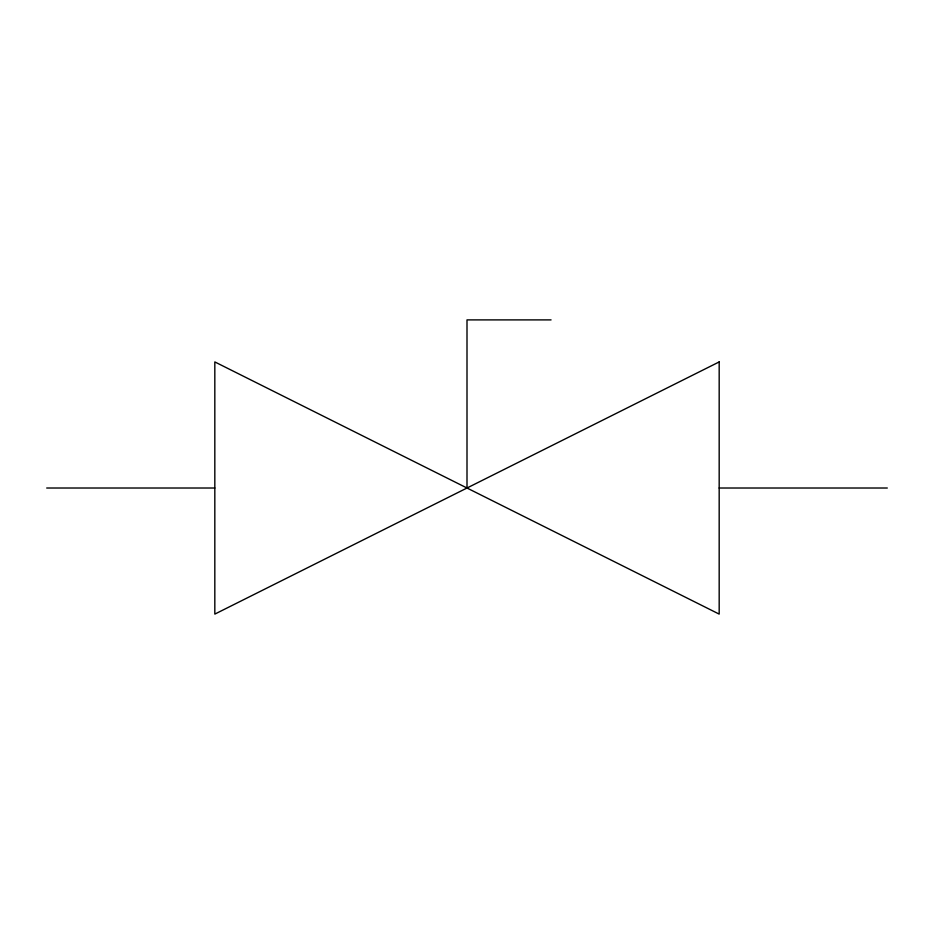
<?xml version="1.0" encoding="UTF-8"?>
<svg xmlns="http://www.w3.org/2000/svg" width="934" height="934" viewBox="0 0 934 934"><rect width="100%" height="100%" fill="white"/><g stroke="black" fill="none" stroke-linecap="round" stroke-linejoin="round"><path stroke-width="1.4" d="M551.06 319.895L467 319.895L467 488.015M46.7 488.015L214.82 488.015M719.18 488.015L887.3 488.015M719.18 361.925L214.82 614.105L214.82 361.925L719.18 614.105L719.18 361.925"/></g></svg>
